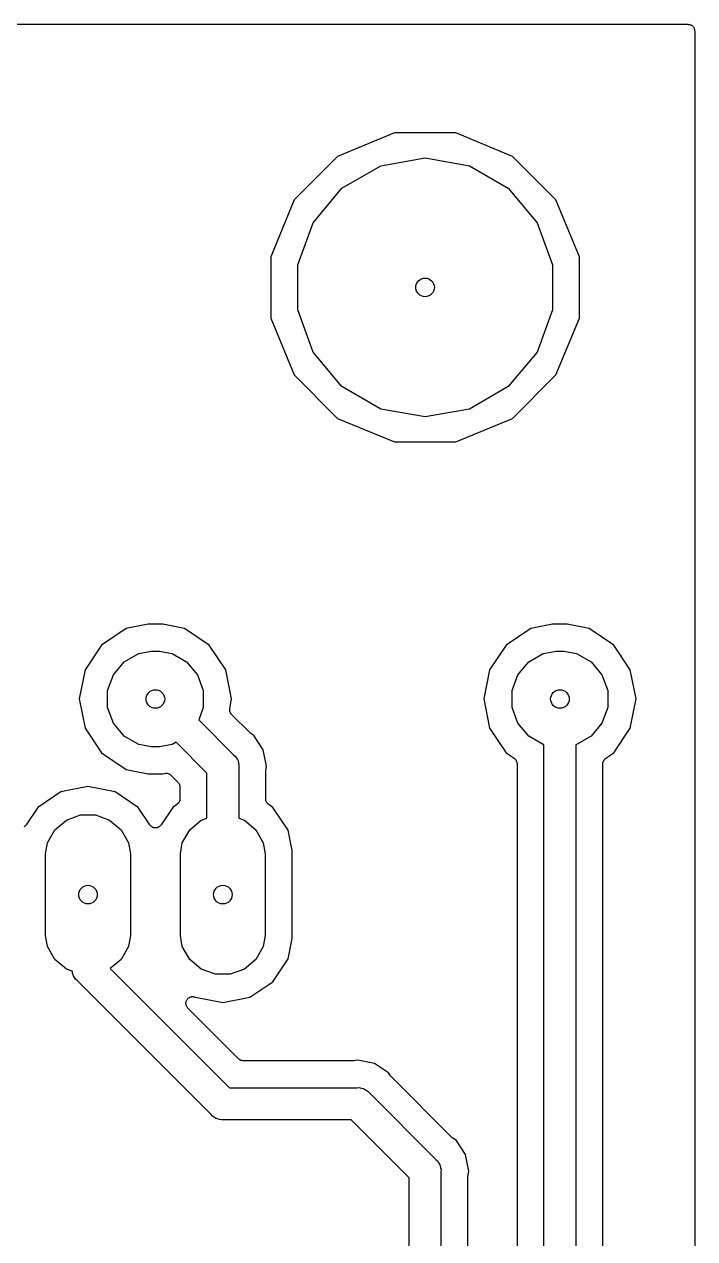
# Model space of a CAD drawing. Extents: x 99.1 to 195.6, y -78.7 to -33.
# Drawn here: x 182.95 to 195.58, y -55.88 to -33.02 of the extents above; entities that cross this region are included whole.
import ezdxf

# ---------------------------------------------------------------- set-up
doc = ezdxf.new("R2010")
doc.units = 0
doc.header["$MEASUREMENT"] = 0
doc.layers.add('BLACK', color=7, linetype='CONTINUOUS')

msp = doc.modelspace()

# ---------------------------------------------------------------- linework, layer by layer
at = {"layer": 'BLACK', "linetype": 'CONTINUOUS'}
for p, q in [((99.187, -33.02), (195.453, -33.02)), ((195.453, -33.02), (195.464, -33.0219)), ((195.464, -33.0219), (195.475, -33.0219)), ((195.475, -33.0219), (195.485, -33.0257)), ((195.485, -33.0257), (195.496, -33.0277)), ((195.496, -33.0277), (195.506, -33.0332)), ((195.506, -33.0332), (195.516, -33.037)), ((195.516, -33.037), (195.525, -33.0442)), ((195.525, -33.0442), (195.535, -33.0497)), ((195.535, -33.0497), (195.542, -33.0582)), ((195.542, -33.0582), (195.55, -33.0654)), ((195.55, -33.0654), (195.556, -33.075)), ((195.556, -33.075), (195.563, -33.0835)), ((195.563, -33.0835), (195.567, -33.0939)), ((195.567, -33.0939), (195.572, -33.1036)), ((195.572, -33.1036), (195.574, -33.1145)), ((195.574, -33.1145), (195.578, -33.1249)), ((195.578, -33.1249), (195.578, -33.1361)), ((195.578, -33.1361), (195.58, -33.147)), ((195.58, -33.147), (195.58, -78.613)), ((189.922, -35.065), (188.853, -35.5077)), ((191.078, -35.065), (189.922, -35.065)), ((192.147, -35.5077), (191.078, -35.065)), ((188.853, -35.5077), (188.035, -36.3258)), ((189.666, -35.6829), (190.5, -35.536)), ((190.5, -35.536), (191.334, -35.6829)), ((192.965, -36.3258), (192.147, -35.5077)), ((188.934, -36.1061), (189.666, -35.6829)), ((191.334, -35.6829), (192.066, -36.1061)), ((188.389, -36.7545), (188.934, -36.1061)), ((192.066, -36.1061), (192.611, -36.7545)), ((188.035, -36.3258), (187.592, -37.3946)), ((193.408, -37.3946), (192.965, -36.3258)), ((188.1, -37.5498), (188.389, -36.7545)), ((192.611, -36.7545), (192.9, -37.5498)), ((187.592, -37.3946), (187.592, -38.5514)), ((193.408, -38.5514), (193.408, -37.3946)), ((188.1, -38.3962), (188.1, -37.5498)), ((192.9, -37.5498), (192.9, -38.3962)), ((188.389, -39.1915), (188.1, -38.3962)), ((192.9, -38.3962), (192.611, -39.1915)), ((187.592, -38.5514), (188.035, -39.6202)), ((192.965, -39.6202), (193.408, -38.5514)), ((188.934, -39.8399), (188.389, -39.1915)), ((192.611, -39.1915), (192.066, -39.8399)), ((188.035, -39.6202), (188.853, -40.4383)), ((192.147, -40.4383), (192.965, -39.6202)), ((189.666, -40.2631), (188.934, -39.8399)), ((192.066, -39.8399), (191.334, -40.2631)), ((188.853, -40.4383), (189.922, -40.881)), ((190.5, -40.41), (189.666, -40.2631)), ((191.334, -40.2631), (190.5, -40.41)), ((191.078, -40.881), (192.147, -40.4383)), ((189.922, -40.881), (191.078, -40.881)), ((185.281, -44.312), (184.871, -44.3937)), ((185.559, -44.312), (185.281, -44.312)), ((185.969, -44.3937), (185.559, -44.312)), ((192.901, -44.312), (192.491, -44.3937)), ((193.179, -44.312), (192.901, -44.312)), ((193.589, -44.3937), (193.179, -44.312)), ((184.871, -44.3937), (184.405, -44.7049)), ((186.435, -44.7049), (185.969, -44.3937)), ((192.491, -44.3937), (192.025, -44.7049)), ((194.055, -44.7049), (193.589, -44.3937)), ((184.405, -44.7049), (184.094, -45.1706)), ((186.746, -45.1706), (186.435, -44.7049)), ((192.025, -44.7049), (191.714, -45.1706)), ((194.366, -45.1706), (194.055, -44.7049)), ((184.629, -45.2631), (184.833, -45.0199)), ((184.833, -45.0199), (185.107, -44.8612)), ((185.107, -44.8612), (185.341, -44.82)), ((185.341, -44.82), (185.499, -44.82)), ((185.499, -44.82), (185.733, -44.8612)), ((185.733, -44.8612), (186.007, -45.0199)), ((186.007, -45.0199), (186.211, -45.2631)), ((192.249, -45.2631), (192.453, -45.0199)), ((192.453, -45.0199), (192.727, -44.8612)), ((192.727, -44.8612), (192.961, -44.82)), ((192.961, -44.82), (193.119, -44.82)), ((193.119, -44.82), (193.353, -44.8612)), ((193.353, -44.8612), (193.627, -45.0199)), ((193.627, -45.0199), (193.831, -45.2631)), ((184.094, -45.1706), (183.984, -45.72)), ((186.856, -45.72), (186.746, -45.1706)), ((191.714, -45.1706), (191.604, -45.72)), ((194.476, -45.72), (194.366, -45.1706)), ((184.52, -45.5613), (184.629, -45.2631)), ((186.211, -45.2631), (186.32, -45.5613)), ((192.14, -45.5613), (192.249, -45.2631)), ((193.831, -45.2631), (193.94, -45.5613)), ((184.52, -45.8787), (184.52, -45.5613)), ((186.32, -45.5613), (186.32, -45.8787)), ((192.14, -45.8787), (192.14, -45.5613)), ((193.94, -45.5613), (193.94, -45.8787)), ((183.984, -45.72), (184.094, -46.2694)), ((184.629, -46.1769), (184.52, -45.8787)), ((186.32, -45.8787), (186.235, -46.1111)), ((186.818, -45.9336), (186.82, -45.9157)), ((186.819, -45.9376), (186.818, -45.9336)), ((186.819, -45.9418), (186.819, -45.9376)), ((186.825, -45.9588), (186.819, -45.9418)), ((186.82, -45.8977), (186.856, -45.72)), ((186.82, -45.9157), (186.82, -45.8977)), ((191.604, -45.72), (191.714, -46.2694)), ((192.249, -46.1769), (192.14, -45.8787)), ((193.94, -45.8787), (193.831, -46.1769)), ((194.366, -46.2694), (194.476, -45.72)), ((184.833, -46.4201), (184.629, -46.1769)), ((186.235, -46.1111), (186.893, -46.7686)), ((186.83, -45.9762), (186.825, -45.9588)), ((186.832, -45.9796), (186.83, -45.9762)), ((186.833, -45.9836), (186.832, -45.9796)), ((186.845, -45.9976), (186.833, -45.9836)), ((186.855, -46.0123), (186.845, -45.9976)), ((187.196, -46.3535), (186.855, -46.0123)), ((192.453, -46.4201), (192.249, -46.1769)), ((193.831, -46.1769), (193.627, -46.4201)), ((184.094, -46.2694), (184.405, -46.7351)), ((187.206, -46.3607), (187.196, -46.3535)), ((187.215, -46.3693), (187.206, -46.3607)), ((187.273, -46.4075), (187.215, -46.3693)), ((191.714, -46.2694), (192.025, -46.7351)), ((194.055, -46.7351), (194.366, -46.2694)), ((185.107, -46.5788), (184.833, -46.4201)), ((185.341, -46.62), (185.107, -46.5788)), ((185.499, -46.62), (185.341, -46.62)), ((185.733, -46.5788), (185.499, -46.62)), ((185.81, -46.5341), (185.733, -46.5788)), ((186.39, -47.1143), (185.81, -46.5341)), ((187.451, -46.6747), (187.273, -46.4075)), ((192.727, -46.5788), (192.453, -46.4201)), ((192.74, -46.581), (192.727, -46.5788)), ((192.74, -73.5357), (192.74, -46.581)), ((193.353, -46.5788), (193.34, -46.581)), ((193.34, -46.581), (193.34, -73.6469)), ((193.627, -46.4201), (193.353, -46.5788)), ((184.405, -46.7351), (184.871, -47.0463)), ((186.893, -46.7686), (186.923, -46.7942)), ((186.923, -46.7942), (186.943, -46.8287)), ((186.943, -46.8287), (186.966, -46.8613)), ((186.966, -46.8613), (186.97, -46.8742)), ((187.5, -46.9227), (187.451, -46.6747)), ((192.025, -46.7351), (192.176, -46.8358)), ((192.176, -46.8358), (192.189, -46.8482)), ((192.189, -46.8482), (192.202, -46.8597)), ((192.202, -46.8597), (192.204, -46.8634)), ((193.876, -46.8634), (193.878, -46.8597)), ((193.878, -46.8597), (193.891, -46.8482)), ((193.891, -46.8482), (193.904, -46.8358)), ((193.904, -46.8358), (194.055, -46.7351)), ((184.871, -47.0463), (185.281, -47.128)), ((186.97, -46.8742), (186.976, -46.8858)), ((186.976, -46.8858), (186.983, -46.925)), ((186.983, -46.925), (186.993, -46.9634)), ((186.993, -46.9634), (186.99, -47.0031)), ((186.99, -47.0031), (186.99, -47.9608)), ((187.498, -47.0821), (187.5, -47.0698)), ((187.498, -47.6019), (187.498, -47.0821)), ((187.514, -46.99), (187.5, -46.9227)), ((187.5, -46.9227), (187.5, -46.9227)), ((187.5, -47.0573), (187.514, -46.99)), ((187.5, -47.0698), (187.5, -47.0573)), ((192.204, -46.8634), (192.207, -46.8663)), ((192.207, -46.8663), (192.215, -46.8824)), ((192.215, -46.8824), (192.224, -46.8979)), ((192.224, -46.8979), (192.225, -46.9021)), ((192.225, -46.9021), (192.227, -46.9058)), ((192.227, -46.9058), (192.229, -46.9237)), ((192.229, -46.9237), (192.232, -46.9414)), ((192.232, -46.9414), (192.232, -73.2727)), ((193.848, -46.9414), (193.851, -46.9237)), ((193.848, -73.5679), (193.848, -46.9414)), ((193.851, -46.9237), (193.853, -46.9058)), ((193.853, -46.9058), (193.855, -46.9021)), ((193.855, -46.9021), (193.856, -46.8979)), ((193.856, -46.8979), (193.865, -46.8824)), ((193.865, -46.8824), (193.873, -46.8663)), ((193.873, -46.8663), (193.876, -46.8634)), ((185.281, -47.128), (185.559, -47.128)), ((185.559, -47.128), (185.598, -47.1202)), ((185.598, -47.1202), (185.616, -47.1198)), ((185.616, -47.1198), (185.634, -47.1183)), ((185.634, -47.1183), (185.638, -47.1194)), ((185.638, -47.1194), (185.642, -47.1193)), ((185.642, -47.1193), (185.659, -47.125)), ((185.659, -47.125), (185.676, -47.1297)), ((185.676, -47.1297), (185.68, -47.1321)), ((185.68, -47.1321), (185.684, -47.1334)), ((185.684, -47.1334), (185.698, -47.1447)), ((185.698, -47.1447), (185.712, -47.155)), ((185.712, -47.155), (185.845, -47.2875)), ((185.845, -47.2875), (185.848, -47.2921)), ((185.848, -47.2921), (185.852, -47.2957)), ((185.852, -47.2957), (185.861, -47.31)), ((185.861, -47.31), (185.87, -47.3236)), ((186.39, -47.9608), (186.39, -47.1143)), ((183.64, -47.4709), (183.207, -47.76)), ((184.15, -47.3694), (183.64, -47.4709)), ((184.66, -47.4709), (184.15, -47.3694)), ((185.093, -47.76), (184.66, -47.4709)), ((185.87, -47.3236), (185.872, -47.329)), ((185.872, -47.329), (185.874, -47.3339)), ((185.874, -47.3339), (185.877, -47.3502)), ((185.877, -47.3502), (185.882, -47.3662)), ((185.882, -47.3662), (185.881, -47.3718)), ((185.881, -47.3718), (185.882, -47.3773)), ((185.882, -47.3773), (185.882, -47.6019)), ((183.207, -47.76), (182.986, -48.0913)), ((185.314, -48.0913), (185.093, -47.76)), ((185.747, -47.76), (185.526, -48.0913)), ((185.826, -47.7075), (185.747, -47.76)), ((185.839, -47.6951), (185.826, -47.7075)), ((185.852, -47.6835), (185.839, -47.6951)), ((185.854, -47.6799), (185.852, -47.6835)), ((185.857, -47.677), (185.854, -47.6799)), ((185.865, -47.6609), (185.857, -47.677)), ((185.874, -47.6453), (185.865, -47.6609)), ((185.875, -47.6412), (185.874, -47.6453)), ((185.877, -47.6374), (185.875, -47.6412)), ((185.879, -47.6196), (185.877, -47.6374)), ((185.882, -47.6019), (185.879, -47.6196)), ((187.501, -47.6196), (187.498, -47.6019)), ((187.503, -47.6374), (187.501, -47.6196)), ((187.505, -47.6412), (187.503, -47.6374)), ((187.506, -47.6453), (187.505, -47.6412)), ((187.515, -47.6609), (187.506, -47.6453)), ((187.523, -47.677), (187.515, -47.6609)), ((187.526, -47.6799), (187.523, -47.677)), ((187.528, -47.6835), (187.526, -47.6799)), ((187.541, -47.6951), (187.528, -47.6835)), ((187.554, -47.7075), (187.541, -47.6951)), ((187.633, -47.76), (187.554, -47.7075)), ((187.922, -48.1926), (187.633, -47.76)), ((183.528, -48.1808), (183.744, -47.9995)), ((183.744, -47.9995), (184.009, -47.903)), ((184.009, -47.903), (184.291, -47.903)), ((184.291, -47.903), (184.556, -47.9995)), ((184.556, -47.9995), (184.772, -48.1808)), ((186.068, -48.1808), (186.284, -47.9995)), ((186.284, -47.9995), (186.39, -47.9608)), ((186.99, -47.9608), (187.096, -47.9995)), ((187.096, -47.9995), (187.312, -48.1808)), ((182.955, -48.1232), (182.943, -48.1293)), ((182.961, -48.1171), (182.955, -48.1232)), ((182.968, -48.1125), (182.961, -48.1171)), ((182.976, -48.1013), (182.968, -48.1125)), ((182.986, -48.0913), (182.976, -48.1013)), ((183.387, -48.4252), (183.528, -48.1808)), ((184.772, -48.1808), (184.913, -48.4252)), ((185.324, -48.1013), (185.314, -48.0913)), ((185.332, -48.1125), (185.324, -48.1013)), ((185.339, -48.1171), (185.332, -48.1125)), ((185.345, -48.1232), (185.339, -48.1171)), ((185.357, -48.1293), (185.345, -48.1232)), ((185.369, -48.137), (185.357, -48.1293)), ((185.377, -48.139), (185.369, -48.137)), ((185.384, -48.1427), (185.377, -48.139)), ((185.398, -48.1442), (185.384, -48.1427)), ((185.412, -48.1475), (185.398, -48.1442)), ((185.42, -48.1466), (185.412, -48.1475)), ((185.428, -48.1475), (185.42, -48.1466)), ((185.442, -48.1442), (185.428, -48.1475)), ((185.456, -48.1427), (185.442, -48.1442)), ((185.463, -48.139), (185.456, -48.1427)), ((185.471, -48.137), (185.463, -48.139)), ((185.483, -48.1293), (185.471, -48.137)), ((185.495, -48.1232), (185.483, -48.1293)), ((185.501, -48.1171), (185.495, -48.1232)), ((185.508, -48.1125), (185.501, -48.1171)), ((185.516, -48.1013), (185.508, -48.1125)), ((185.526, -48.0913), (185.516, -48.1013)), ((185.927, -48.4252), (186.068, -48.1808)), ((187.312, -48.1808), (187.453, -48.4252)), ((187.998, -48.5742), (187.922, -48.1926)), ((183.35, -48.633), (183.387, -48.4252)), ((184.913, -48.4252), (184.95, -48.633)), ((185.89, -48.633), (185.927, -48.4252)), ((187.453, -48.4252), (187.49, -48.633)), ((183.35, -50.173), (183.35, -48.633)), ((184.95, -48.633), (184.95, -50.173)), ((185.89, -50.173), (185.89, -48.633)), ((187.49, -48.633), (187.49, -50.173)), ((187.998, -50.2318), (187.998, -48.5742)), ((183.387, -50.3808), (183.35, -50.173)), ((184.95, -50.173), (184.913, -50.3808)), ((185.927, -50.3808), (185.89, -50.173)), ((187.49, -50.173), (187.453, -50.3808)), ((187.922, -50.6134), (187.998, -50.2318)), ((183.528, -50.6252), (183.387, -50.3808)), ((184.913, -50.3808), (184.772, -50.6252)), ((186.068, -50.6252), (185.927, -50.3808)), ((187.453, -50.3808), (187.312, -50.6252)), ((183.744, -50.8065), (183.528, -50.6252)), ((184.772, -50.6252), (184.57, -50.7953)), ((186.284, -50.8065), (186.068, -50.6252)), ((187.312, -50.6252), (187.096, -50.8065)), ((187.633, -51.046), (187.922, -50.6134)), ((183.852, -50.8458), (183.744, -50.8065)), ((183.857, -50.865), (183.852, -50.8458)), ((183.864, -50.9042), (183.857, -50.865)), ((183.87, -50.9158), (183.864, -50.9042)), ((183.874, -50.9287), (183.87, -50.9158)), ((183.897, -50.9613), (183.874, -50.9287)), ((183.917, -50.9958), (183.897, -50.9613)), ((184.57, -50.7953), (186.814, -53.04)), ((186.549, -50.903), (186.284, -50.8065)), ((186.831, -50.903), (186.549, -50.903)), ((187.096, -50.8065), (186.831, -50.903)), ((183.947, -51.0214), (183.917, -50.9958)), ((186.469, -53.5429), (183.947, -51.0214)), ((187.2, -51.3351), (187.633, -51.046)), ((185.994, -51.4403), (185.997, -51.4281)), ((185.997, -51.4281), (185.998, -51.4157)), ((185.998, -51.4157), (186.002, -51.4069)), ((186.002, -51.4069), (186.005, -51.3974)), ((186.005, -51.3974), (186.012, -51.387)), ((186.012, -51.387), (186.017, -51.3757)), ((186.017, -51.3757), (186.024, -51.3688)), ((186.024, -51.3688), (186.029, -51.3607)), ((186.029, -51.3607), (186.039, -51.3534)), ((186.039, -51.3534), (186.048, -51.3445)), ((186.048, -51.3445), (186.057, -51.3404)), ((186.057, -51.3404), (186.065, -51.3347)), ((186.065, -51.3347), (186.077, -51.3312)), ((186.077, -51.3312), (186.088, -51.3259)), ((186.088, -51.3259), (186.098, -51.3251)), ((186.098, -51.3251), (186.107, -51.3223)), ((186.107, -51.3223), (186.119, -51.3231)), ((186.119, -51.3231), (186.132, -51.3221)), ((186.132, -51.3221), (186.141, -51.3246)), ((186.141, -51.3246), (186.151, -51.3252)), ((186.151, -51.3252), (186.162, -51.3302)), ((186.162, -51.3302), (186.175, -51.3335)), ((186.175, -51.3335), (186.176, -51.3343)), ((186.176, -51.3343), (186.69, -51.4366)), ((186.69, -51.4366), (187.2, -51.3351)), ((185.995, -51.4499), (185.994, -51.4403)), ((185.994, -51.4596), (185.995, -51.4499)), ((185.998, -51.4717), (185.994, -51.4596)), ((185.999, -51.4841), (185.998, -51.4717)), ((186.003, -51.4928), (185.999, -51.4841)), ((186.006, -51.5022), (186.003, -51.4928)), ((186.013, -51.5125), (186.006, -51.5022)), ((186.018, -51.5237), (186.013, -51.5125)), ((186.025, -51.5304), (186.018, -51.5237)), ((186.031, -51.5384), (186.025, -51.5304)), ((186.987, -52.4948), (186.031, -51.5384)), ((186.992, -52.498), (186.987, -52.4948)), ((186.996, -52.5023), (186.992, -52.498)), ((187.01, -52.5106), (186.996, -52.5023)), ((187.024, -52.5201), (187.01, -52.5106)), ((187.029, -52.5215), (187.024, -52.5201)), ((187.034, -52.5243), (187.029, -52.5215)), ((187.05, -52.5272), (187.034, -52.5243)), ((187.066, -52.5315), (187.05, -52.5272)), ((187.072, -52.531), (187.066, -52.5315)), ((187.077, -52.532), (187.072, -52.531)), ((189.138, -52.532), (187.077, -52.532)), ((189.15, -52.5298), (189.138, -52.532)), ((189.163, -52.5296), (189.15, -52.5298)), ((189.23, -52.5162), (189.163, -52.5296)), ((189.297, -52.5296), (189.23, -52.5162)), ((189.545, -52.5789), (189.297, -52.5296)), ((189.813, -52.7575), (189.545, -52.5789)), ((189.851, -52.8145), (189.813, -52.7575)), ((189.859, -52.8235), (189.851, -52.8145)), ((189.866, -52.8338), (189.859, -52.8235)), ((191.006, -53.9735), (189.866, -52.8338)), ((186.814, -53.04), (189.217, -53.04)), ((189.217, -53.04), (189.257, -53.0365)), ((189.257, -53.0365), (189.295, -53.0468)), ((189.295, -53.0468), (189.334, -53.0537)), ((189.334, -53.0537), (189.346, -53.0604)), ((189.346, -53.0604), (189.359, -53.0639)), ((189.359, -53.0639), (189.391, -53.0867)), ((189.391, -53.0867), (189.426, -53.1066)), ((189.426, -53.1066), (189.451, -53.1371)), ((189.451, -53.1371), (190.703, -54.3886)), ((186.494, -53.5734), (186.469, -53.5429)), ((186.529, -53.5933), (186.494, -53.5734)), ((186.561, -53.6161), (186.529, -53.5933)), ((186.574, -53.6196), (186.561, -53.6161)), ((186.586, -53.6263), (186.574, -53.6196)), ((186.625, -53.6332), (186.586, -53.6263)), ((186.663, -53.6435), (186.625, -53.6332)), ((186.703, -53.64), (186.663, -53.6435)), ((189.106, -53.64), (186.703, -53.64)), ((190.2, -54.7343), (189.106, -53.64)), ((191.016, -53.9807), (191.006, -53.9735)), ((191.025, -53.9893), (191.016, -53.9807)), ((191.083, -54.0275), (191.025, -53.9893)), ((191.261, -54.2947), (191.083, -54.0275)), ((190.703, -54.3886), (190.733, -54.4142)), ((191.31, -54.5427), (191.261, -54.2947)), ((190.733, -54.4142), (190.753, -54.4487)), ((190.753, -54.4487), (190.776, -54.4813)), ((190.776, -54.4813), (190.78, -54.4942)), ((190.78, -54.4942), (190.786, -54.5058)), ((190.786, -54.5058), (190.793, -54.545)), ((190.793, -54.545), (190.803, -54.5834)), ((190.803, -54.5834), (190.8, -54.6231)), ((190.8, -54.6231), (190.8, -71.2869)), ((191.324, -54.61), (191.31, -54.5427)), ((191.31, -54.5427), (191.31, -54.5427)), ((191.31, -54.6773), (191.324, -54.61)), ((190.2, -71.1757), (190.2, -54.7343)), ((191.308, -54.7021), (191.31, -54.6898)), ((191.308, -71.2079), (191.308, -54.7021)), ((191.31, -54.6898), (191.31, -54.6773))]:
    msp.add_line(p, q, dxfattribs=at)
at = {"layer": 'BLACK'}
for centre in [(190.5, -37.973), (190.5, -37.973), (185.42, -45.72), (185.42, -45.72), (193.04, -45.72), (193.04, -45.72), (184.15, -49.403), (184.15, -49.403), (186.69, -49.403), (186.69, -49.403)]:
    msp.add_circle(centre, 0.175, dxfattribs=at)

doc.saveas('drawing.dxf')
